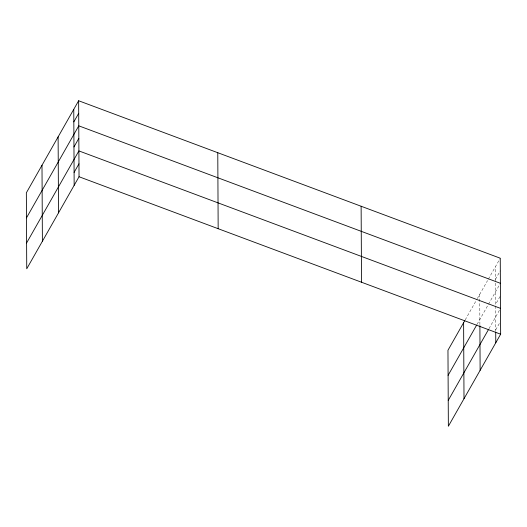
<?xml version="1.0" encoding="UTF-8"?>
<svg xmlns="http://www.w3.org/2000/svg" width="527" height="527" viewBox="0 0 527 527"><rect width="100%" height="100%" fill="white"/><g stroke="black" fill="none" stroke-linecap="round" stroke-linejoin="round"><path stroke-width="0.4" stroke-dasharray="2.63 1.98" d="M465.222 319.876L476.909 299.303M477.317 298.592L487.554 280.568M488.338 279.191L500.255 258.21M495.446 279.336L500.321 270.746M477.04 324.382L487.686 305.64M488.47 304.263L499.978 284M500.044 296.543L495.571 304.408L495.38 266.794M488.99 328.657L500.11 309.079M495.709 329.869L500.176 321.997M495.584 305.976L495.716 331.483M479.735 294.336L479.893 324.902"/><path stroke-width="0.79" d="M78.642 100.749L26.35 192.803L26.745 268.79L79.037 176.743L78.642 100.749L500.255 258.21L500.65 334.197L448.358 426.251L447.963 350.257L464.821 320.587M73.826 121.875L78.707 113.292M26.482 217.875L78.773 125.828L500.386 283.289M73.958 146.954L78.833 138.364M26.607 242.954L78.898 150.906L500.518 308.361M74.09 172.408L78.964 163.825M448.095 375.336L476.639 325.093M448.227 400.415L488.601 329.342M79.037 176.743L500.65 334.197M495.716 332.287L495.775 342.787M479.893 325.686L480.123 370.329M463.615 322.715L464.004 398.708M361.127 206.248L361.515 282.241M217.776 152.711L218.165 228.705M73.767 109.339L74.155 185.326M58.115 136.882L58.51 212.868M41.995 165.254L42.391 241.247"/></g></svg>
